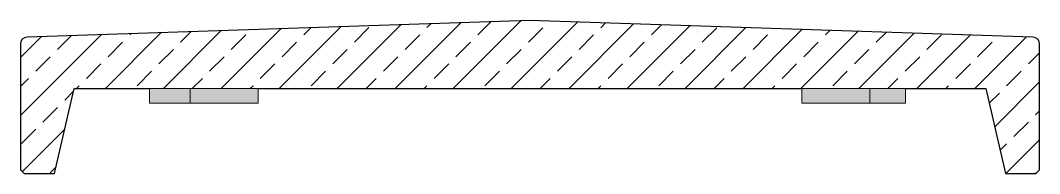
# Model space of a CAD drawing. Header units: metres. Extents: x -150 to 150, y -21 to 24.
import ezdxf

# ---------------------------------------------------------------- set-up
doc = ezdxf.new("R2010")
doc.units = ezdxf.units.M
doc.layers.add('A-DETL-GENF', color=92, linetype='Continuous', lineweight=18)

# ---------------------------------------------------------------- blocks, each defined once
blk = doc.blocks.new('41 holonite muurafdekker MA - type MA 300-1587604-00_0 Basismaterialen')
at = {"layer": 'A-DETL-GENF', "lineweight": 13}
h = blk.add_hatch(dxfattribs=at)
h.set_pattern_fill('FP_81', color=256, style=0, pattern_type=2)
h.set_pattern_definition([(45, (11676.133, 1038.96), (-8.531243, 8.531243), []), (45, (11684.664, 1038.96), (-8.531243, 8.531243), [6.032, -3.016])])
h.paths.add_polyline_path([(-148.85, -20.73), (-140, -20.73), (-134.15, 4.27), (134.15, 4.27), (140, -20.73), (148.85, -20.73), (150, -19.58), (150, 17.32), (149.93, 17.83), (149.74, 18.31), (149.43, 18.72), (149.03, 19.04), (148.56, 19.24), (148.05, 19.32), (0, 24.27), (-148.05, 19.32), (-148.56, 19.24), (-149.03, 19.04), (-149.43, 18.72), (-149.74, 18.31), (-149.93, 17.83), (-150, 17.32), (-150, -19.58)])
at = {"layer": 'A-DETL-GENF'}
h = blk.add_hatch(color=256, dxfattribs=at)
h.paths.add_polyline_path([(-100, 0), (-100, 4.27), (-112, 4.27), (-112, 0)])
h.paths.add_polyline_path([(110.56, 0), (110.56, 4.27), (100, 4.27), (100, 0)])
for points in [[(-80, 0), (-80, 4.27), (-100, 4.27), (-100, 0), (-94.33, 0)], [(80, 0), (100, 0), (100, 4.27), (80, 4.27)]]:
    blk.add_hatch(color=256, dxfattribs=at).paths.add_polyline_path(points)
at = {"layer": 'A-DETL-GENF', "lineweight": 25}
for p, q in [((0, 24.27), (-148.05, 19.32)), ((148.05, 19.32), (0, 24.27)), ((-150, 17.32), (-150, -19.58)), ((150, -19.58), (150, 17.32)), ((-140, -20.73), (-134.15, 4.27)), ((-134.15, 4.27), (-112, 4.27)), ((-80, 4.27), (80, 4.27)), ((110.56, 4.27), (134.15, 4.27)), ((134.15, 4.27), (140, -20.73)), ((-150, -19.58), (-148.85, -20.73)), ((-148.85, -20.73), (-140, -20.73)), ((140, -20.73), (148.85, -20.73)), ((148.85, -20.73), (150, -19.58))]:
    blk.add_line(p, q, dxfattribs=at)
at = {"layer": 'A-DETL-GENF'}
for p, q in [((-100, 4.27), (-112, 4.27)), ((-112, 4.27), (-112, 0)), ((-80, 4.27), (-100, 4.27)), ((-100, 4.27), (-100, 0)), ((-80, 0), (-80, 4.27)), ((100, 4.27), (80, 4.27)), ((80, 4.27), (80, 0)), ((110.56, 4.27), (100, 4.27)), ((100, 0), (100, 4.27)), ((110.56, 0), (110.56, 4.27)), ((-112, 0), (-100, 0)), ((80, 0), (100, 0)), ((100, 0), (110.56, 0)), ((-100, 0), (-80, 0))]:
    blk.add_line(p, q, dxfattribs=at)
at = {"layer": 'A-DETL-GENF', "lineweight": 25}
for centre, start, end in [((-148, 17.32), 91.3972, 180), ((148, 17.32), 360, 88.6028)]:
    blk.add_arc(centre, 2, start, end, dxfattribs=at)

msp = doc.modelspace()

# ---------------------------------------------------------------- block references
msp.add_blockref('41 holonite muurafdekker MA - type MA 300-1587604-00_0 Basismaterialen', (0, 0))

doc.saveas('drawing.dxf')
